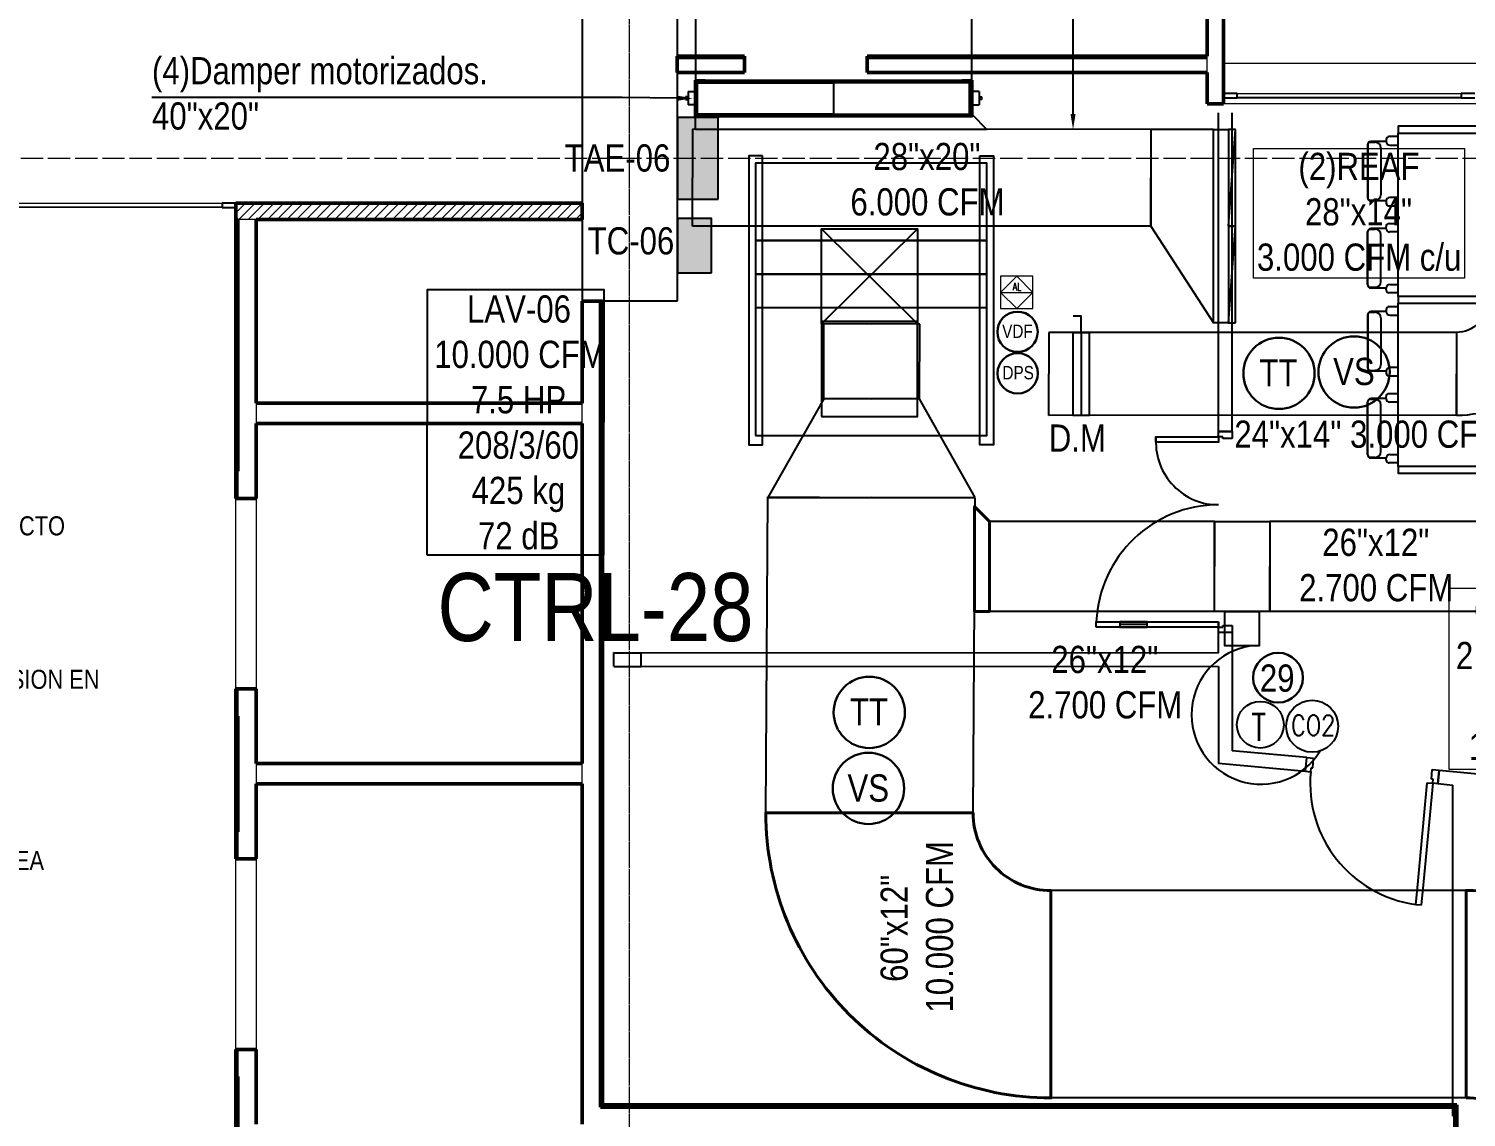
# Model space of a CAD drawing. Header units: inches. Extents: x -3 to 209, y -384 to 20.
# Drawn here: x 158.03 to 168.59, y -80.54 to -72.54 of the extents above; entities that cross this region are included whole.
import ezdxf
from ezdxf import colors
from ezdxf.entities.mleader import LeaderData, LeaderLine
from ezdxf.math import Vec2, Vec3

# ---------------------------------------------------------------- set-up
doc = ezdxf.new("R2010")
doc.units = ezdxf.units.IN
doc.header["$MEASUREMENT"] = 0
for name, pattern in [('Grid Line', [0.022225, 0.0127, -0.003175, 0.003175, -0.003175]), ('Grid Line 1_2_', [0.022225, 0.0127, -0.003175, 0.003175, -0.003175]), ('Hidden', [7.1438, 4.7625, -2.3813]), ('HIDDEN2', [0.1875, 0.125, -0.0625])]:
    doc.linetypes.add(name, pattern=pattern)
for name, color, linetype in [('1-01 HVAC-01A -Equipos', 3, 'Continuous'), ('A-WALL', 253, 'Continuous'), ('BASE PLAN$0$FLOOR LAYOUT 14 Oct (x-ref)$0$20F-032408$0$XDOOR', 253, 'Continuous'), ('BASE PLAN$0$ID-WALL', 253, 'Continuous'), ('BASE PLAN$0$NBS-HEAVY', 253, 'Continuous'), ('BASE PLAN$0$NDS-DOORS', 253, 'Continuous'), ('BASE PLAN$0$WALL', 253, 'Continuous'), ('hidden line ko ito', 253, 'Continuous'), ('HVAC TEXTO CVV', 2, 'Continuous'), ('Hvac Textos', 7, 'Continuous'), ('HVAC-Accesorios', 1, 'Continuous'), ('HVAC-Equipos', 3, 'Continuous'), ('HVAC-Extraccion', 114, 'Continuous'), ('HVAC-Rejillas', 2, 'HIDDEN2'), ('HVAC-Retorno', 20, 'Continuous'), ('HVAC-Suministro', 170, 'Continuous'), ('I-WALL', 1, 'Continuous'), ('NFF-FURN', 253, 'Continuous')]:
    doc.layers.add(name, color=color, linetype=linetype)
for name, color, linetype, lineweight in [('1-controlAA', 4, 'Continuous', 5), ('A-GLAZ-CURT', 253, 'Continuous', 9), ('A-GLAZ-CWMG', 253, 'Continuous', 9), ('A-WALL-PATT', 253, 'Continuous', 50), ('BASE PLAN$0$A-ABOVE', 253, 'Continuous', 5), ('DET-INST', 3, 'Continuous', 5), ('HVAC -Textos Equipos', 2, 'Continuous', 9), ('HVAC -Textos Extraccion', 2, 'Continuous', 9), ('HVAC -Textos Rejillas', 2, 'Continuous', 9), ('HVAC -Textos Retorno', 2, 'Continuous', 9), ('HVAC -Textos Suministro', 7, 'Continuous', 9), ('HVAC Suministro', 5, 'Continuous', 40), ('S-COLS', 6, 'Continuous', 13), ('S-GRID', 253, 'Continuous', 9), ('TUBO HVAC', 1, 'Continuous', 30), ('TX-INST', 250, 'Continuous', 5)]:
    doc.layers.add(name, color=color, linetype=linetype, lineweight=lineweight)
doc.styles.add('Arial Narrow', font='ARIALN.TTF', dxfattribs={"height": 0.00295})
doc.styles.add('ROMANS', font='romans.shx', dxfattribs={"width": 0.8})
doc.styles.get("Standard").update_dxf_attribs({"font": 'arial.ttf'})

# ---------------------------------------------------------------- blocks, each defined once
blk = doc.blocks.new('Termostato 1')
at = {"linetype": 'ByBlock', "lineweight": -2}
blk.add_circle((725.333, -473.718), 0.172, dxfattribs=at)
at = {"linetype": 'ByBlock', "lineweight": -2, "insert": (725.414, -473.651, -2.384), "char_height": 0.2, "width": 2.87595, "attachment_point": 1, "rotation": 270, "style": 'ROMANS'}
blk.add_mtext('T', dxfattribs=at)
blk = doc.blocks.new('CO2')
at = {"linetype": 'ByBlock', "lineweight": -2}
blk.add_circle((-74869.314, 50750.37), 0.191, dxfattribs=at)
at = {"linetype": 'ByBlock', "lineweight": -2, "insert": (-74869.469, 50750.451, -2.384), "char_height": 0.15, "width": 2.87595, "attachment_point": 1, "rotation": 0, "style": 'ROMANS'}
blk.add_mtext('CO2', dxfattribs=at)
blk = doc.blocks.new('rr')
at = {"linetype": 'ByBlock', "lineweight": -2}
for p, q in [((-0.0127, -0.0127), (0.0127, 0.0127)), ((-0.0127, -0.0127), (-0.0127, 0.0127)), ((-0.0127, 0.0127), (0.0127, 0.0127)), ((0.0127, 0.0127), (0.0127, -0.0127)), ((0.0127, -0.0127), (-0.0127, -0.0127))]:
    blk.add_line(p, q, dxfattribs=at)
blk = doc.blocks.new('*U75')
blk.add_lwpolyline([(-0.338, -0.0566), (-0.338, 0), (0, 0), (0.0566, -0.0566), (-0.338, -0.0566)])
blk = doc.blocks.new('*U78')
blk.add_lwpolyline([(-1.0399, -0.0566), (-1.0399, 0), (0, 0), (0.0566, -0.0566), (-1.0399, -0.0566)])
blk = doc.blocks.new('*U80')
at = {"layer": 'HVAC-Accesorios', "flags": 128}
for points in [[(0, 0), (-0.119, 0), (-0.119, -0.057)], [(0, 0), (0.61, 0)]]:
    blk.add_lwpolyline(points, dxfattribs=at)
blk.add_lwpolyline([(0, 0.059), (0.61, 0.059), (0.61, -0.059), (0, -0.059)], close=True, dxfattribs=at)
blk = doc.blocks.new('Damper 36x34 - Damper 40x18-V18-1 - Mecánica')
for p, q in [((0, 0.25), (1, 0.25)), ((0, 0.241), (0, 0.25)), ((0, 0.009), (0, 0.241)), ((0, 0.241), (1, 0.241)), ((1, 0.25), (1, 0.241)), ((1, 0.241), (1, 0.009)), ((-0.07, 0.137), (-0.089, 0.137)), ((-0.089, 0.133), (-0.089, 0.137)), ((-0.089, 0.137), (-0.089, 0.137)), ((-0.089, 0.13), (-0.089, 0.133)), ((-0.089, 0.125), (-0.089, 0.13)), ((-0.089, 0.12), (-0.089, 0.125)), ((-0.089, 0.118), (-0.089, 0.12)), ((-0.089, 0.117), (-0.089, 0.118)), ((-0.089, 0.117), (-0.07, 0.117)), ((-0.07, 0.176), (-0.065, 0.176)), ((-0.07, 0.176), (-0.07, 0.078)), ((-0.065, 0.176), (0, 0.176)), ((-0.065, 0.078), (-0.07, 0.078)), ((0, 0.078), (-0.065, 0.078)), ((0, 0), (0, 0.009)), ((1, 0.009), (0, 0.009)), ((1, 0), (0, 0)), ((1, 0.009), (1, 0))]:
    blk.add_line(p, q)
blk = doc.blocks.new('soporte dampers - soporte dampers-960247-1 - Mecánica')
for p, q in [((-0.02, -0.26), (-0.02, 0.01)), ((-0.01, 0.01), (-0.02, 0.01)), ((-0.01, 0.01), (-0.01, -0.26)), ((-0.01, 0.01), (-0.01, -0.06)), ((0, 0.01), (-0.01, 0.01)), ((0.055, 0.01), (0, 0.01)), ((0, -0.06), (0, 0)), ((0, 0), (0.055, 0)), ((0.055, 0.01), (1.946, 0.01)), ((0.055, 0.01), (0.055, 0)), ((0.055, 0), (0.055, 0.01)), ((1.946, 0), (0.055, 0)), ((1.946, 0), (1.946, 0.01)), ((1.967, 0.01), (1.946, 0.01)), ((1.946, 0.01), (1.946, 0)), ((1.946, 0), (1.967, 0)), ((2.001, 0.01), (1.967, 0.01)), ((1.967, 0), (2.001, 0)), ((2.011, 0.01), (2.001, 0.01)), ((2.001, 0), (2.001, -0.06)), ((2.011, -0.19), (2.011, 0.01)), ((2.021, 0.01), (2.011, 0.01)), ((2.011, -0.06), (2.011, 0.01)), ((2.021, 0.01), (2.021, -0.26)), ((-0.01, -0.06), (0, -0.06)), ((2.001, -0.06), (2.011, -0.06)), ((0, -0.19), (-0.01, -0.19)), ((-0.01, -0.19), (-0.01, -0.26)), ((0, -0.25), (0, -0.19)), ((2.001, -0.25), (2.001, -0.19)), ((2.001, -0.19), (2.011, -0.19)), ((2.011, -0.19), (2.011, -0.26)), ((-0.02, -0.26), (-0.01, -0.26)), ((-0.01, -0.26), (0, -0.26)), ((0.055, -0.25), (0, -0.25)), ((0, -0.26), (0.055, -0.26)), ((0.055, -0.25), (1.946, -0.25)), ((0.055, -0.25), (0.055, -0.26)), ((0.055, -0.26), (0.055, -0.25)), ((1.946, -0.26), (0.055, -0.26)), ((1.946, -0.25), (1.946, -0.26)), ((1.946, -0.26), (1.946, -0.25)), ((1.946, -0.25), (2.001, -0.25)), ((2.001, -0.26), (1.946, -0.26)), ((2.011, -0.26), (2.001, -0.26)), ((2.021, -0.26), (2.011, -0.26))]:
    blk.add_line(p, q)
blk = doc.blocks.new('UPAQ-02')
at = {"layer": '1-01 HVAC-01A -Equipos'}
for points in [[(-74852.815, 50919.023), (-74851.115, 50919.023), (-74851.115, 50921.023), (-74852.815, 50921.023)], [(-74852.815, 50920.456), (-74851.115, 50920.456), (-74851.115, 50921.023), (-74852.815, 50921.023)], [(-74852.815, 50920.209), (-74851.115, 50920.209), (-74851.115, 50920.456), (-74852.815, 50920.456)], [(-74852.815, 50919.963), (-74851.115, 50919.963), (-74851.115, 50920.209), (-74852.815, 50920.209)], [(-74852.33, 50919.161), (-74851.625, 50919.161), (-74851.625, 50919.861), (-74852.33, 50919.861)]]:
    blk.add_lwpolyline(points, close=True, dxfattribs=at)
blk = doc.blocks.new('BASE PLAN$0$YP')
at = {"layer": 'BASE PLAN$0$FLOOR LAYOUT 14 Oct (x-ref)$0$20F-032408$0$XDOOR', "linetype": 'ByBlock', "lineweight": -2}
for p, q in [((-926, 0), (-976, 0)), ((-926, -70), (-926, 0)), ((-50, 0), (0, 0)), ((-50, -70), (-50, 0)), ((-976, -100), (-938, -100)), ((-938, -70), (-926, -70)), ((-938, -100), (-938, -70)), ((-78, -825), (-78, -100)), ((-78, -100), (-38, -100)), ((-38, -70), (-50, -70)), ((-38, -100), (-38, -70)), ((-38, -100), (-38, -825)), ((0, -100), (-38, -100)), ((-78, -1000), (-78, -825)), ((-38, -825), (-38, -1000)), ((-38, -1000), (-78, -1000))]:
    blk.add_line(p, q, dxfattribs=at)
blk.add_arc((-38, -100), 900, 180, 267.4527, dxfattribs=at)
at = {"layer": 'BASE PLAN$0$ID-WALL', "linetype": 'ByBlock', "lineweight": -2}
for p, q in [((-976, -100), (-976, 0)), ((0, -100), (0, 0))]:
    blk.add_line(p, q, dxfattribs=at)
blk.add_lwpolyline([(0, 0), (0, -100)], dxfattribs=at)
blk = doc.blocks.new('BASE PLAN$0$Z$W@#371D3AC1')
at = {"layer": 'BASE PLAN$0$A-ABOVE', "linetype": 'ByBlock', "lineweight": -2}
blk.add_line((375, 58), (175, 58), dxfattribs=at)
blk.add_lwpolyline([(375, 78), (175, 78), (175, 38), (375, 38)], close=True, dxfattribs=at)
at = {"layer": 'BASE PLAN$0$FLOOR LAYOUT 14 Oct (x-ref)$0$20F-032408$0$XDOOR', "linetype": 'ByBlock', "lineweight": -2}
for p, q in [((930, 1438), (890, 1438)), ((900, 1438), (900, 1476)), ((900, 1476), (1000, 1476)), ((930, 1426), (930, 1438)), ((1000, 1426), (930, 1426)), ((1000, 1476), (1000, 1426)), ((0, 38), (0, 78)), ((0, 78), (900, 78)), ((900, 38), (0, 38)), ((890, 38), (930, 38)), ((900, 78), (900, 38)), ((900, 0), (900, 38)), ((930, 38), (930, 50)), ((930, 50), (1000, 50)), ((1000, 50), (1000, 0)), ((1000, 0), (900, 0))]:
    blk.add_line(p, q, dxfattribs=at)
blk.add_lwpolyline([(439, 1398), (439, 1438), (900, 1438), (900, 1398)], close=True, dxfattribs=at)
for centre, radius, start, end in [((900, 1398), 461, 175.0176, 267.6819), ((900, 38), 900, 90, 177.4527)]:
    blk.add_arc(centre, radius, start, end, dxfattribs=at)
at = {"layer": 'BASE PLAN$0$WALL', "linetype": 'ByBlock', "lineweight": -2}
for p, q in [((1000, 1476), (900, 1476)), ((1000, 0), (900, 0))]:
    blk.add_line(p, q, dxfattribs=at)
blk = doc.blocks.new('2p')
at = {"layer": 'hidden line ko ito', "linetype": 'ByBlock', "lineweight": -2}
for p, q in [((-335471, 81106), (-335406, 81106)), ((-335384, 81084), (-335384, 81070)), ((-335384, 81070), (-335270, 81070)), ((-335267, 81064), (-335304, 81064)), ((-335410, 81044), (-335471, 81044)), ((-335344, 81024), (-335344, 80678)), ((-335250, 81049), (-335250, 80653)), ((-335247, 81044), (-335247, 80658)), ((-335471, 80658), (-335409, 80658)), ((-335384, 80633), (-335384, 80618)), ((-335384, 80633), (-335270, 80633)), ((-335267, 80638), (-335304, 80638)), ((-335405, 80596), (-335471, 80596)), ((-335405, 80466), (-335471, 80466)), ((-335384, 80430), (-335384, 80445)), ((-335384, 80430), (-335270, 80430)), ((-335267, 80425), (-335304, 80425)), ((-335471, 80404), (-335409, 80404)), ((-335344, 80039), (-335344, 80384)), ((-335250, 80013), (-335250, 80410)), ((-335247, 80018), (-335247, 80404)), ((-335410, 80019), (-335471, 80019)), ((-335267, 79998), (-335304, 79998)), ((-335471, 79957), (-335406, 79957)), ((-335384, 79978), (-335384, 79993)), ((-335384, 79993), (-335270, 79993))]:
    blk.add_line(p, q, dxfattribs=at)
for points in [[(-336131, 81131), (-336081, 81131), (-336081, 81181), (-336131, 81181)], [(-336081, 81131), (-336131, 81131), (-336131, 79931), (-336081, 79931)], [(-336081, 79931), (-336081, 81131), (-335471, 81131), (-335471, 79931)], [(-336131, 79931), (-336081, 79931), (-336081, 79881), (-336131, 79881)]]:
    blk.add_lwpolyline(points, close=True, dxfattribs=at)
for points in [[(-336081, 81131), (-335471, 81131), (-335471, 81181), (-336081, 81181), (-336081, 81131)], [(-336081, 79881), (-335471, 79881), (-335471, 79931), (-336081, 79931), (-336081, 79881)]]:
    blk.add_lwpolyline(points, dxfattribs=at)
for centre, radius, start, end in [((-335410, 81070), 25.8, 270, 0), ((-335406, 81084), 21.5, 0, 90), ((-335304, 81024), 40.6, 90, 180), ((-335270, 81049), 20.3, 0, 90), ((-335267, 81044), 20.3, 0, 90), ((-335409, 80633), 25.8, 0, 90), ((-335304, 80678), 40.6, 180, 270), ((-335270, 80653), 20.3, 270, 0), ((-335267, 80658), 20.3, 270, 0), ((-335405, 80618), 21.5, 270, 0), ((-335409, 80430), 25.8, 270, 0), ((-335405, 80445), 21.5, 0, 90), ((-335304, 80384), 40.6, 90, 180), ((-335270, 80410), 20.3, 0, 90), ((-335267, 80404), 20.3, 0, 90), ((-335410, 79993), 25.8, 0, 90), ((-335304, 80039), 40.6, 180, 270), ((-335270, 80013), 20.3, 270, 0), ((-335267, 80018), 20.3, 270, 0), ((-335406, 79978), 21.5, 270, 0)]:
    blk.add_arc(centre, radius, start, end, dxfattribs=at)

msp = doc.modelspace()

# ---------------------------------------------------------------- hatches: boundary and pattern name
at = {"layer": 'HVAC-Equipos'}
h = msp.add_hatch(color=256, dxfattribs=at)
h.dxf.hatch_style = 1
h.paths.add_polyline_path([(163.095, -73.191), (162.795, -73.191), (162.795, -73.791), (163.095, -73.791)])
h = msp.add_hatch(color=256, dxfattribs=at)
h.dxf.hatch_style = 1
h.paths.add_polyline_path([(163.045, -74.333), (163.045, -73.933), (162.795, -73.933), (162.795, -74.333)])

# ---------------------------------------------------------------- linework, layer by layer
at = {"layer": '1-controlAA', "flags": 128}
msp.add_lwpolyline([(165.408, -74.357), (165.169, -74.357), (165.169, -74.596), (165.408, -74.596)], close=True, dxfattribs=at)
at = {"layer": 'A-GLAZ-CURT', "lineweight": 18}
for p, q in [((168.557, -73.018), (166.91, -73.018)), ((166.91, -73.018), (166.91, -73.043)), ((168.557, -73.043), (168.557, -73.018)), ((166.91, -73.043), (168.557, -73.043)), ((159.449, -73.824), (157.947, -73.824)), ((157.947, -73.849), (159.449, -73.849)), ((159.449, -73.849), (159.449, -73.824))]:
    msp.add_line(p, q, dxfattribs=at)
at = {"layer": 'A-GLAZ-CWMG', "lineweight": 25, "extrusion": (0, 0, -1)}
for p, q in [((166.91, -73.016), (166.81, -73.016)), ((166.81, -73.016), (166.81, -73.046)), ((166.91, -73.046), (166.91, -73.016)), ((168.657, -73.016), (168.557, -73.016)), ((168.557, -73.016), (168.557, -73.046)), ((166.81, -73.046), (166.91, -73.046)), ((168.557, -73.046), (168.657, -73.046)), ((159.549, -73.822), (159.449, -73.822)), ((159.449, -73.822), (159.449, -73.852)), ((159.449, -73.852), (159.549, -73.852)), ((159.549, -73.852), (159.549, -73.822))]:
    msp.add_line(p, q, dxfattribs=at)
at = {"layer": 'A-GLAZ-CWMG'}
for p, q in [((166.91, -73.016), (168.557, -73.016)), ((166.91, -73.046), (168.557, -73.046)), ((157.947, -73.822), (159.449, -73.822)), ((159.449, -73.852), (157.947, -73.852))]:
    msp.add_line(p, q, dxfattribs=at)
at = {"layer": 'A-WALL', "lineweight": 50}
for p, q in [((166.81, -73.091), (166.81, -72.022)), ((166.69, -72.142), (166.69, -72.741)), ((163.289, -72.741), (162.794, -72.741)), ((162.794, -72.741), (162.794, -72.861)), ((163.289, -72.861), (163.289, -72.741)), ((166.69, -72.741), (164.189, -72.741)), ((164.189, -72.741), (164.189, -72.861)), ((162.794, -72.861), (163.289, -72.861)), ((164.189, -72.861), (166.69, -72.861)), ((166.69, -72.861), (166.69, -73.091)), ((166.69, -73.091), (166.81, -73.091)), ((162.094, -73.821), (159.549, -73.821)), ((159.549, -73.821), (159.549, -73.941)), ((162.094, -73.941), (162.094, -73.821)), ((159.549, -73.941), (159.564, -73.941)), ((159.564, -73.941), (159.549, -73.941)), ((159.549, -73.941), (159.549, -75.791)), ((159.564, -73.941), (159.564, -75.44)), ((159.564, -75.791), (159.564, -73.941)), ((159.699, -73.941), (162.094, -73.941)), ((159.699, -75.29), (159.699, -73.941)), ((162.094, -74.541), (162.094, -75.29)), ((162.229, -74.541), (162.094, -74.541)), ((162.229, -80.465), (162.229, -74.541)), ((162.244, -74.541), (162.229, -74.541)), ((162.229, -74.541), (162.229, -80.465)), ((162.244, -80.45), (162.244, -74.541)), ((162.094, -75.29), (159.699, -75.29)), ((159.564, -75.44), (159.564, -75.791)), ((159.699, -75.44), (162.094, -75.44)), ((159.699, -75.991), (159.699, -75.44)), ((162.094, -75.44), (162.094, -77.94)), ((159.549, -75.791), (159.549, -75.991)), ((159.549, -75.991), (159.564, -75.991)), ((159.564, -75.991), (159.699, -75.991)), ((159.564, -77.391), (159.549, -77.391)), ((159.549, -77.391), (159.549, -77.591)), ((159.699, -77.391), (159.564, -77.391)), ((159.699, -77.94), (159.699, -77.391)), ((159.549, -77.591), (159.549, -78.441)), ((159.564, -77.591), (159.564, -78.441)), ((159.564, -78.441), (159.564, -77.591)), ((162.094, -77.94), (159.699, -77.94)), ((159.699, -78.09), (162.094, -78.09)), ((159.699, -78.641), (159.699, -78.09)), ((162.094, -78.09), (162.094, -80.59)), ((159.549, -78.441), (159.549, -78.641)), ((159.549, -78.641), (159.564, -78.641)), ((159.564, -78.641), (159.699, -78.641)), ((159.564, -80.041), (159.549, -80.041)), ((159.549, -80.041), (159.549, -80.241)), ((159.699, -80.041), (159.564, -80.041)), ((159.699, -80.59), (159.699, -80.041)), ((159.549, -80.241), (159.549, -81.091)), ((159.564, -80.241), (159.564, -81.091)), ((159.564, -81.091), (159.564, -80.241)), ((163.44, -80.465), (162.229, -80.465)), ((162.229, -80.465), (162.244, -80.465)), ((168.525, -80.45), (162.244, -80.45)), ((162.244, -80.465), (168.51, -80.465)), ((165.69, -80.465), (163.44, -80.465)), ((168.112, -80.465), (165.69, -80.465)), ((168.51, -80.465), (168.112, -80.465)), ((168.51, -80.57), (168.51, -80.465)), ((168.51, -80.465), (168.51, -82.875)), ((168.525, -80.465), (168.525, -80.45)), ((168.525, -83.035), (168.525, -80.465))]:
    msp.add_line(p, q, dxfattribs=at)
at = {"layer": 'A-WALL', "lineweight": 18}
for p, q in [((163.289, -72.761), (162.794, -72.761)), ((166.69, -72.761), (164.189, -72.761)), ((166.69, -72.761), (166.69, -72.741)), ((166.69, -72.861), (166.69, -72.761)), ((159.699, -73.941), (159.564, -73.941)), ((159.699, -75.29), (159.699, -75.44)), ((162.094, -75.44), (162.094, -75.29)), ((159.549, -75.791), (159.564, -75.791)), ((159.564, -75.791), (159.549, -75.791)), ((159.564, -75.791), (159.564, -75.991)), ((159.564, -75.991), (159.564, -75.791)), ((159.564, -77.391), (159.564, -77.591)), ((159.564, -77.591), (159.564, -77.391)), ((159.564, -77.591), (159.549, -77.591)), ((159.549, -77.591), (159.564, -77.591)), ((159.699, -77.94), (159.699, -78.09)), ((162.094, -78.09), (162.094, -77.94)), ((159.549, -78.441), (159.564, -78.441)), ((159.564, -78.441), (159.549, -78.441)), ((159.564, -78.441), (159.564, -78.641)), ((159.564, -78.641), (159.564, -78.441)), ((159.564, -80.041), (159.564, -80.241)), ((159.564, -80.241), (159.564, -80.041)), ((159.564, -80.241), (159.549, -80.241)), ((159.549, -80.241), (159.564, -80.241))]:
    msp.add_line(p, q, dxfattribs=at)
at = {"layer": 'A-WALL', "lineweight": 9}
for p, q in [((166.81, -72.791), (170.404, -72.791)), ((170.404, -73.091), (166.81, -73.091)), ((159.549, -77.391), (159.549, -75.991)), ((159.699, -75.991), (159.699, -77.391)), ((159.549, -80.041), (159.549, -78.641)), ((159.699, -78.641), (159.699, -80.041))]:
    msp.add_line(p, q, dxfattribs=at)
at = {"layer": 'A-WALL-PATT', "linetype": 'Continuous', "lineweight": 9}
for p, q in [((164.841, -72.741), (164.83, -72.761)), ((165.26, -72.746), (165.257, -72.741)), ((166.441, -72.761), (166.429, -72.741)), ((166.479, -72.745), (166.47, -72.761)), ((159.549, -73.891), (159.619, -73.821)), ((159.57, -73.941), (159.69, -73.821)), ((159.64, -73.941), (159.76, -73.821)), ((159.711, -73.941), (159.831, -73.821)), ((159.782, -73.941), (159.902, -73.821)), ((159.853, -73.941), (159.973, -73.821)), ((159.923, -73.941), (160.043, -73.821)), ((159.994, -73.941), (160.114, -73.821)), ((160.065, -73.941), (160.185, -73.821)), ((160.135, -73.941), (160.255, -73.821)), ((160.206, -73.941), (160.326, -73.821)), ((160.277, -73.941), (160.397, -73.821)), ((160.348, -73.941), (160.468, -73.821)), ((160.418, -73.941), (160.538, -73.821)), ((160.489, -73.941), (160.609, -73.821)), ((160.56, -73.941), (160.68, -73.821)), ((160.63, -73.941), (160.75, -73.821)), ((160.701, -73.941), (160.821, -73.821)), ((160.772, -73.941), (160.892, -73.821)), ((160.843, -73.941), (160.963, -73.821)), ((160.913, -73.941), (161.033, -73.821)), ((160.984, -73.941), (161.104, -73.821)), ((161.055, -73.941), (161.175, -73.821)), ((161.125, -73.941), (161.245, -73.821)), ((161.196, -73.941), (161.316, -73.821)), ((161.267, -73.941), (161.387, -73.821)), ((161.338, -73.941), (161.458, -73.821)), ((161.408, -73.941), (161.528, -73.821)), ((161.479, -73.941), (161.599, -73.821)), ((161.55, -73.941), (161.67, -73.821)), ((161.62, -73.941), (161.74, -73.821)), ((161.691, -73.941), (161.811, -73.821)), ((161.762, -73.941), (161.882, -73.821)), ((161.832, -73.941), (161.952, -73.821)), ((161.903, -73.941), (162.023, -73.821)), ((161.974, -73.941), (162.094, -73.821)), ((159.549, -73.962), (159.564, -73.947)), ((162.045, -73.941), (162.094, -73.892)), ((159.549, -74.033), (159.564, -74.018)), ((159.549, -74.104), (159.564, -74.089)), ((159.549, -74.174), (159.564, -74.159)), ((159.549, -74.245), (159.564, -74.23)), ((159.549, -74.316), (159.564, -74.301)), ((159.549, -74.386), (159.564, -74.371)), ((159.549, -74.457), (159.564, -74.442)), ((159.549, -74.528), (159.564, -74.513)), ((159.549, -74.599), (159.564, -74.584)), ((162.229, -74.605), (162.244, -74.59)), ((159.549, -74.669), (159.564, -74.654)), ((162.229, -74.676), (162.244, -74.661)), ((159.549, -74.74), (159.564, -74.725)), ((159.549, -74.811), (159.564, -74.796)), ((162.229, -74.747), (162.244, -74.732)), ((162.229, -74.818), (162.244, -74.803)), ((159.549, -74.881), (159.564, -74.866)), ((162.229, -74.888), (162.244, -74.873)), ((159.549, -74.952), (159.564, -74.937)), ((159.549, -75.023), (159.564, -75.008)), ((162.229, -74.959), (162.244, -74.944)), ((162.229, -75.03), (162.244, -75.015)), ((159.549, -75.094), (159.564, -75.079)), ((162.229, -75.1), (162.244, -75.085)), ((159.549, -75.164), (159.564, -75.149)), ((159.549, -75.235), (159.564, -75.22)), ((162.229, -75.171), (162.244, -75.156)), ((162.229, -75.242), (162.244, -75.227)), ((159.549, -75.306), (159.564, -75.291)), ((162.229, -75.313), (162.244, -75.298)), ((159.549, -75.376), (159.564, -75.361)), ((159.549, -75.447), (159.564, -75.432)), ((162.229, -75.383), (162.244, -75.368)), ((162.229, -75.454), (162.244, -75.439)), ((159.549, -75.518), (159.564, -75.503)), ((162.229, -75.525), (162.244, -75.51)), ((159.549, -75.589), (159.564, -75.574)), ((159.549, -75.659), (159.564, -75.644)), ((162.229, -75.595), (162.244, -75.58)), ((162.229, -75.666), (162.244, -75.651)), ((159.549, -75.73), (159.564, -75.715)), ((162.229, -75.737), (162.244, -75.722)), ((159.549, -75.801), (159.559, -75.791)), ((159.549, -75.871), (159.564, -75.856)), ((159.559, -75.791), (159.564, -75.786)), ((162.229, -75.808), (162.244, -75.793)), ((162.229, -75.878), (162.244, -75.863)), ((159.549, -75.942), (159.564, -75.927)), ((162.229, -75.949), (162.244, -75.934)), ((162.229, -76.02), (162.244, -76.005)), ((162.229, -76.09), (162.244, -76.075)), ((162.229, -76.161), (162.244, -76.146)), ((162.229, -76.232), (162.244, -76.217)), ((162.229, -76.303), (162.244, -76.288)), ((162.229, -76.373), (162.244, -76.358)), ((162.229, -76.444), (162.244, -76.429)), ((162.229, -76.515), (162.244, -76.5)), ((162.229, -76.585), (162.244, -76.57)), ((162.229, -76.656), (162.244, -76.641)), ((162.229, -76.727), (162.244, -76.712)), ((162.229, -76.798), (162.244, -76.783)), ((162.229, -76.868), (162.244, -76.853)), ((162.229, -76.939), (162.244, -76.924)), ((162.229, -77.01), (162.244, -76.995)), ((162.229, -77.08), (162.244, -77.065)), ((162.229, -77.151), (162.244, -77.136)), ((162.229, -77.222), (162.244, -77.207)), ((162.229, -77.292), (162.244, -77.277)), ((162.229, -77.363), (162.244, -77.348)), ((159.549, -77.427), (159.564, -77.412)), ((162.229, -77.434), (162.244, -77.419)), ((159.549, -77.498), (159.564, -77.483)), ((159.549, -77.568), (159.564, -77.553)), ((162.229, -77.505), (162.244, -77.49)), ((162.229, -77.575), (162.244, -77.56)), ((159.549, -77.639), (159.564, -77.624)), ((162.229, -77.646), (162.244, -77.631)), ((159.549, -77.71), (159.564, -77.695)), ((159.549, -77.781), (159.564, -77.766)), ((162.229, -77.717), (162.244, -77.702)), ((162.229, -77.787), (162.244, -77.772)), ((159.549, -77.851), (159.564, -77.836)), ((162.229, -77.858), (162.244, -77.843)), ((159.549, -77.922), (159.564, -77.907)), ((159.549, -77.993), (159.564, -77.978)), ((162.229, -77.929), (162.244, -77.914)), ((162.229, -78), (162.244, -77.985)), ((159.549, -78.063), (159.564, -78.048)), ((162.229, -78.07), (162.244, -78.055)), ((159.549, -78.134), (159.564, -78.119)), ((159.549, -78.205), (159.564, -78.19)), ((162.229, -78.141), (162.244, -78.126)), ((162.229, -78.212), (162.244, -78.197)), ((159.549, -78.276), (159.564, -78.261)), ((162.229, -78.282), (162.244, -78.267)), ((159.549, -78.346), (159.564, -78.331)), ((159.549, -78.417), (159.564, -78.402)), ((162.229, -78.353), (162.244, -78.338)), ((162.229, -78.424), (162.244, -78.409)), ((159.549, -78.488), (159.564, -78.473)), ((162.229, -78.495), (162.244, -78.48)), ((159.549, -78.558), (159.564, -78.543)), ((159.549, -78.629), (159.564, -78.614)), ((162.229, -78.565), (162.244, -78.55)), ((162.229, -78.636), (162.244, -78.621)), ((162.229, -78.707), (162.244, -78.692)), ((162.229, -78.777), (162.244, -78.762)), ((162.229, -78.848), (162.244, -78.833)), ((162.229, -78.919), (162.244, -78.904)), ((162.229, -78.99), (162.244, -78.975)), ((162.229, -79.06), (162.244, -79.045)), ((162.229, -79.131), (162.244, -79.116)), ((162.229, -79.202), (162.244, -79.187)), ((162.229, -79.272), (162.244, -79.257)), ((162.229, -79.343), (162.244, -79.328)), ((162.229, -79.414), (162.244, -79.399)), ((162.229, -79.485), (162.244, -79.47)), ((162.229, -79.555), (162.244, -79.54)), ((162.229, -79.626), (162.244, -79.611)), ((162.229, -79.697), (162.244, -79.682)), ((162.229, -79.767), (162.244, -79.752)), ((162.229, -79.838), (162.244, -79.823)), ((162.229, -79.909), (162.244, -79.894)), ((162.229, -79.979), (162.244, -79.964)), ((159.549, -80.043), (159.551, -80.041)), ((159.549, -80.114), (159.564, -80.099)), ((162.229, -80.05), (162.244, -80.035)), ((159.549, -80.185), (159.564, -80.17)), ((162.229, -80.121), (162.244, -80.106)), ((162.229, -80.192), (162.244, -80.177)), ((159.549, -80.255), (159.563, -80.241)), ((159.549, -80.326), (159.564, -80.311)), ((159.563, -80.241), (159.564, -80.24)), ((162.229, -80.262), (162.244, -80.247)), ((159.549, -80.397), (159.564, -80.382)), ((162.229, -80.333), (162.244, -80.318)), ((162.229, -80.404), (162.244, -80.389)), ((159.549, -80.468), (159.564, -80.453)), ((159.549, -80.538), (159.564, -80.523)), ((162.238, -80.465), (162.244, -80.459)), ((162.244, -80.459), (162.253, -80.45)), ((162.309, -80.465), (162.324, -80.45)), ((162.379, -80.465), (162.394, -80.45)), ((162.45, -80.465), (162.465, -80.45)), ((162.521, -80.465), (162.536, -80.45)), ((162.592, -80.465), (162.607, -80.45)), ((162.662, -80.465), (162.677, -80.45)), ((162.733, -80.465), (162.748, -80.45)), ((162.804, -80.465), (162.819, -80.45)), ((162.874, -80.465), (162.889, -80.45)), ((162.945, -80.465), (162.96, -80.45)), ((163.016, -80.465), (163.031, -80.45)), ((163.087, -80.465), (163.102, -80.45)), ((163.157, -80.465), (163.172, -80.45)), ((163.228, -80.465), (163.243, -80.45)), ((163.299, -80.465), (163.314, -80.45)), ((163.369, -80.465), (163.384, -80.45)), ((163.44, -80.465), (163.455, -80.45)), ((163.511, -80.465), (163.526, -80.45)), ((163.582, -80.465), (163.597, -80.45)), ((163.652, -80.465), (163.667, -80.45)), ((163.723, -80.465), (163.738, -80.45)), ((163.794, -80.465), (163.809, -80.45)), ((163.864, -80.465), (163.879, -80.45)), ((163.935, -80.465), (163.95, -80.45)), ((164.006, -80.465), (164.021, -80.45)), ((164.077, -80.465), (164.092, -80.45)), ((164.147, -80.465), (164.162, -80.45)), ((164.218, -80.465), (164.233, -80.45)), ((164.289, -80.465), (164.304, -80.45)), ((164.359, -80.465), (164.374, -80.45)), ((164.43, -80.465), (164.445, -80.45)), ((164.501, -80.465), (164.516, -80.45)), ((164.572, -80.465), (164.587, -80.45)), ((164.642, -80.465), (164.657, -80.45)), ((164.713, -80.465), (164.728, -80.45)), ((164.784, -80.465), (164.799, -80.45)), ((164.854, -80.465), (164.869, -80.45)), ((164.925, -80.465), (164.94, -80.45)), ((164.996, -80.465), (165.011, -80.45)), ((165.067, -80.465), (165.082, -80.45)), ((165.137, -80.465), (165.152, -80.45)), ((165.208, -80.465), (165.223, -80.45)), ((165.279, -80.465), (165.294, -80.45)), ((165.349, -80.465), (165.364, -80.45)), ((165.42, -80.465), (165.435, -80.45)), ((165.491, -80.465), (165.506, -80.45)), ((165.561, -80.465), (165.576, -80.45)), ((165.632, -80.465), (165.647, -80.45)), ((165.703, -80.465), (165.718, -80.45)), ((165.774, -80.465), (165.789, -80.45)), ((165.844, -80.465), (165.859, -80.45)), ((165.915, -80.465), (165.93, -80.45)), ((165.986, -80.465), (166.001, -80.45)), ((166.056, -80.465), (166.071, -80.45)), ((166.127, -80.465), (166.142, -80.45)), ((166.198, -80.465), (166.213, -80.45)), ((166.269, -80.465), (166.284, -80.45)), ((166.339, -80.465), (166.354, -80.45)), ((166.41, -80.465), (166.425, -80.45)), ((166.481, -80.465), (166.496, -80.45)), ((166.551, -80.465), (166.566, -80.45)), ((166.622, -80.465), (166.637, -80.45)), ((166.693, -80.465), (166.708, -80.45)), ((166.764, -80.465), (166.779, -80.45)), ((166.834, -80.465), (166.849, -80.45)), ((166.905, -80.465), (166.92, -80.45)), ((166.976, -80.465), (166.991, -80.45)), ((167.046, -80.465), (167.061, -80.45)), ((167.117, -80.465), (167.132, -80.45)), ((167.188, -80.465), (167.203, -80.45)), ((167.259, -80.465), (167.274, -80.45)), ((167.329, -80.465), (167.344, -80.45)), ((167.4, -80.465), (167.415, -80.45)), ((167.471, -80.465), (167.486, -80.45)), ((167.541, -80.465), (167.556, -80.45)), ((167.612, -80.465), (167.627, -80.45)), ((167.683, -80.465), (167.698, -80.45)), ((167.754, -80.465), (167.769, -80.45)), ((167.824, -80.465), (167.839, -80.45)), ((167.895, -80.465), (167.91, -80.45)), ((167.966, -80.465), (167.981, -80.45)), ((168.036, -80.465), (168.051, -80.45)), ((168.107, -80.465), (168.122, -80.45)), ((168.178, -80.465), (168.193, -80.45)), ((168.248, -80.465), (168.263, -80.45)), ((168.319, -80.465), (168.334, -80.45)), ((168.39, -80.465), (168.405, -80.45)), ((168.461, -80.465), (168.476, -80.45)), ((168.51, -80.486), (168.525, -80.471))]:
    msp.add_line(p, q, dxfattribs=at)
at = {"layer": 'BASE PLAN$0$NBS-HEAVY'}
for p, q in [((166.773, -75.5), (166.773, -73.156)), ((166.873, -75.5), (166.873, -73.156)), ((166.773, -77.126), (166.773, -76.898)), ((166.873, -76.926), (166.873, -77.846)), ((162.327, -77.125), (166.773, -77.126)), ((162.327, -77.225), (162.327, -77.125)), ((162.327, -77.126), (162.527, -77.126)), ((162.527, -77.226), (162.527, -77.126)), ((162.327, -77.225), (166.773, -77.226)), ((162.327, -77.226), (162.527, -77.226)), ((168.394, -77.989), (174.56, -78.568)), ((168.494, -80.532), (168.494, -78.098))]:
    msp.add_line(p, q, dxfattribs=at)
for points in [[(166.773, -77.226), (166.773, -77.937), (167.413, -77.997), (167.422, -77.897), (166.873, -77.846)], [(168.394, -77.989), (168.384, -78.088), (168.494, -78.098)]]:
    msp.add_lwpolyline(points, dxfattribs=at)
at = {"layer": 'DET-INST'}
msp.add_line((165.169, -74.477), (165.408, -74.477), dxfattribs=at)
at = {"layer": 'DET-INST', "flags": 128}
msp.add_lwpolyline([(165.289, -74.357), (165.169, -74.477), (165.289, -74.596), (165.408, -74.477)], close=True, dxfattribs=at)
at = {"layer": 'HVAC -Textos Equipos', "color": 1}
msp.add_lwpolyline([(169.607, -77.983), (168.467, -77.983), (168.467, -76.65), (169.607, -76.65)], close=True, dxfattribs=at)
at = {"layer": 'HVAC -Textos Rejillas'}
msp.add_lwpolyline([(168.582, -74.372), (167.029, -74.372), (167.029, -73.419), (168.582, -73.419)], close=True, dxfattribs=at)
at = {"layer": 'HVAC Suministro'}
for points in [[(165.54, -78.874), (165.54, -80.398, -0.414214), (163.444, -78.303), (164.968, -78.303, 0.414214)], [(168.593, -80.397), (168.593, -78.873, -0.414214), (170.689, -80.969), (169.165, -80.969, 0.414214)]]:
    msp.add_lwpolyline(points, format="xyb", close=True, dxfattribs=at)
at = {"layer": 'HVAC TEXTO CVV'}
msp.add_lwpolyline([(160.953, -76.406), (162.253, -76.406), (162.255, -74.458), (160.955, -74.458)], close=True, dxfattribs=at)
at = {"layer": 'HVAC-Accesorios', "color": 1, "linetype": 'Hidden'}
msp.add_arc((167.085, -77.581), 0.511, 98.503, 328.5267, dxfattribs=at)
at = {"layer": 'HVAC-Equipos'}
for points in [[(163.095, -73.791), (163.095, -73.191), (162.795, -73.191), (162.795, -73.791)], [(163.045, -74.333), (163.045, -73.933), (162.795, -73.933), (162.795, -74.333)], [(166.743, -76.162), (167.149, -76.162), (167.149, -76.822), (166.743, -76.822)], [(166.818, -76.822), (167.072, -76.822), (167.072, -77.076), (166.818, -77.076)]]:
    msp.add_lwpolyline(points, close=True, dxfattribs=at)
at = {"layer": 'HVAC-Extraccion'}
for p, q in [((166.276, -73.279), (162.905, -73.278)), ((162.905, -73.278), (162.905, -73.634)), ((166.276, -73.279), (166.276, -73.635)), ((162.905, -73.99), (162.905, -73.634)), ((166.276, -73.99), (166.276, -73.635)), ((166.276, -73.99), (162.905, -73.99))]:
    msp.add_line(p, q, dxfattribs=at)
for points in [[(164.959, -72.123), (162.928, -72.123), (162.927, -73.168), (164.959, -73.168)], [(166.736, -73.279), (166.276, -73.279), (166.276, -73.99), (166.736, -74.701)], [(166.736, -73.279), (166.846, -73.279), (166.846, -74.701), (166.736, -74.701)]]:
    msp.add_lwpolyline(points, close=True, dxfattribs=at)
at = {"layer": 'HVAC-Retorno'}
for p, q in [((168.521, -74.771), (165.526, -74.771)), ((165.526, -74.771), (165.526, -75.076)), ((168.521, -74.771), (168.521, -75.076)), ((165.526, -75.381), (165.526, -75.076)), ((168.521, -75.38), (168.521, -75.076)), ((168.521, -75.38), (165.526, -75.381))]:
    msp.add_line(p, q, dxfattribs=at)
msp.add_lwpolyline([(168.521, -74.771), (168.521, -75.38, 0.414214), (169.359, -74.542), (168.749, -74.542, -0.414214)], format="xyb", close=True, dxfattribs=at)
at = {"layer": 'HVAC-Suministro'}
for p, q in [((164.559, -74.709), (163.854, -74.009)), ((164.559, -74.009), (163.854, -74.709)), ((163.87, -75.258), (163.872, -74.706)), ((163.872, -74.706), (164.225, -74.708)), ((164.577, -74.71), (164.225, -74.708)), ((164.574, -75.261), (164.577, -74.71)), ((163.87, -75.258), (164.222, -75.26)), ((164.574, -75.261), (164.222, -75.26)), ((163.444, -78.298), (163.46, -75.979)), ((163.46, -75.979), (164.222, -75.984)), ((164.984, -75.989), (164.222, -75.984)), ((164.968, -78.308), (164.984, -75.989)), ((166.743, -76.161), (165.089, -76.162)), ((165.089, -76.162), (165.089, -76.492)), ((166.743, -76.161), (166.743, -76.491)), ((175.335, -76.162), (167.149, -76.162)), ((167.149, -76.162), (167.149, -76.492)), ((165.089, -76.822), (165.089, -76.492)), ((166.743, -76.822), (166.743, -76.491)), ((167.149, -76.822), (167.149, -76.492)), ((166.743, -76.822), (165.089, -76.822)), ((175.335, -76.822), (167.149, -76.822)), ((163.444, -78.298), (164.206, -78.303)), ((164.968, -78.308), (164.206, -78.303)), ((168.593, -78.873), (165.54, -78.874)), ((165.54, -78.874), (165.54, -79.636)), ((168.593, -78.873), (168.593, -79.635)), ((165.54, -80.398), (165.54, -79.636)), ((168.594, -80.397), (168.593, -79.635)), ((168.594, -80.397), (165.54, -80.398))]:
    msp.add_line(p, q, dxfattribs=at)
for points in [[(164.559, -74.709), (163.854, -74.709), (163.854, -74.009), (164.559, -74.009)], [(164.984, -75.984), (164.574, -75.26), (163.87, -75.26), (163.46, -75.984)]]:
    msp.add_lwpolyline(points, close=True, dxfattribs=at)
at = {"layer": 'I-WALL'}
for points in [[(163.419, -73.472), (163.319, -73.472), (163.319, -75.598), (163.419, -75.598)], [(165.019, -73.472), (165.119, -73.472), (165.119, -75.598), (165.019, -75.598)]]:
    msp.add_lwpolyline(points, close=True, dxfattribs=at)
at = {"layer": 'S-COLS', "lineweight": 25}
for p, q in [((162.095, -71.54), (162.095, -74.54)), ((162.795, -74.54), (162.795, -72.132)), ((162.095, -74.54), (162.795, -74.54))]:
    msp.add_line(p, q, dxfattribs=at)
at = {"layer": 'S-GRID', "linetype": 'Grid Line 1_2_'}
for p, q in [((162.44, -65.513), (162.44, -119.259)), ((162.44, -65.513), (162.44, -119.259)), ((118.631, -73.491), (201.813, -73.491)), ((118.631, -73.491), (201.813, -73.491))]:
    msp.add_line(p, q, dxfattribs=at)
at = {"layer": 'S-GRID', "linetype": 'Grid Line'}
for p, q in [((162.44, -70.408), (162.44, -112.801)), ((117.624, -73.491), (202.77, -73.491)), ((123.567, -73.491), (190.878, -73.491))]:
    msp.add_line(p, q, dxfattribs=at)
at = {"layer": 'TUBO HVAC'}
for centre, radius in [((165.295, -74.767), 0.148), ((167.217, -75.072), 0.262), ((167.769, -75.062), 0.262), ((165.296, -75.072), 0.148), ((167.21, -77.309), 0.183), ((164.205, -77.564), 0.262), ((164.199, -78.123), 0.262)]:
    msp.add_circle(centre, radius, dxfattribs=at)

# ---------------------------------------------------------------- block references
at = {"layer": 'BASE PLAN$0$NDS-DOORS', "xscale": 0.0009999999999852297, "yscale": 0.0009999999999852297, "zscale": 0.0009999999999852297}
msp.add_blockref('BASE PLAN$0$Z$W@#371D3AC1', (165.873, -76.976), dxfattribs=at)
at = {"layer": 'BASE PLAN$0$NDS-DOORS', "xscale": 0.001000307455385066, "yscale": 0.001000307455385066, "zscale": 0.001000307455385066, "rotation": 354.6304405907131}
msp.add_blockref('BASE PLAN$0$YP', (168.394, -77.989), dxfattribs=at)
at = {"layer": 'HVAC Suministro', "xscale": -1.953866694221574, "yscale": 1.953866694221574, "zscale": 1.953866694221574, "rotation": 270.0000000168192}
msp.add_blockref('*U75', (165.089, -76.162), dxfattribs=at)
at = {"layer": 'HVAC-Accesorios'}
for name, p in [('Damper 36x34 - Damper 40x18-V18-1 - Mecánica', (162.943, -73.177)), ('soporte dampers - soporte dampers-960247-1 - Mecánica', (162.943, -72.927))]:
    msp.add_blockref(name, p, dxfattribs=at)
at = {"layer": 'HVAC-Accesorios', "xscale": -1}
msp.add_blockref('Damper 36x34 - Damper 40x18-V18-1 - Mecánica', (164.943, -73.177), dxfattribs=at)
at = {"layer": 'HVAC-Equipos'}
for name, p, rotation in [('*U80', (165.762, -74.771), 270), ('Termostato 1', (-306.638, -802.988), 90.00000000172517)]:
    msp.add_blockref(name, p, dxfattribs=dict(at, rotation=rotation))
msp.add_blockref('CO2', (75036.775, -50828.036), dxfattribs=at)
at = {"layer": 'HVAC-Extraccion', "xscale": 1.953866694221574, "yscale": 1.953866694221574, "zscale": 1.953866694221574}
msp.add_blockref('*U78', (164.959, -73.168), dxfattribs=at)
at = {"layer": 'HVAC-Rejillas', "xscale": -28, "yscale": 2, "zscale": 12, "rotation": 270}
for p in [(166.871, -73.635), (166.871, -74.346)]:
    msp.add_blockref('rr', p, dxfattribs=at)
at = {"layer": 'HVAC-Suministro'}
msp.add_blockref('UPAQ-02', (75016.184, -50994.551), dxfattribs=at)
at = {"layer": 'NFF-FURN', "xscale": 0.0009999999999852297, "yscale": 0.0009999999999852297, "zscale": 0.0009999999999852297, "rotation": 180}
for p in [(-167.379, 6.625), (-167.379, 5.375)]:
    msp.add_blockref('2p', p, dxfattribs=at)

# ---------------------------------------------------------------- texts
at = {"layer": 'HVAC -Textos Equipos', "color": 1, "insert": (168.223, -76.713), "char_height": 0.2, "width": 1.6348, "attachment_point": 1, "style": 'Arial Narrow'}
msp.add_mtext('\\pi0.42702;CVV-29\\P\\pi0.29441;2.600CFM\\P\\pi0.53821;40VA\\P\\pi0.38937;115/1/60', dxfattribs=at)
at = {"layer": 'HVAC -Textos Extraccion', "insert": (165.525, -75.448), "char_height": 0.2, "width": 0.48273, "attachment_point": 1, "style": 'Arial Narrow'}
msp.add_mtext('D.M', dxfattribs=at)
at = {"layer": 'HVAC -Textos Rejillas', "char_height": 0.2, "width": 1.6348, "attachment_point": 1, "style": 'Arial Narrow'}
for s, insert in [('TAE-06', (161.966, -73.389)), ('\\pi0.43255;28"x20"\\P\\pi0.26345;6.000 CFM ', (163.803, -73.378)), ('\\pi0.38391;(2)REAF\\P\\pi0.43255;28"x14"\\P\\pi0.078998;3.000 CFM c/u', (166.976, -73.451)), ('TC-06', (162.135, -73.998))]:
    msp.add_mtext(s, dxfattribs=dict(at, insert=insert))
at = {"layer": 'HVAC -Textos Retorno', "insert": (166.889, -75.419), "char_height": 0.2, "width": 2.02741, "attachment_point": 1, "style": 'Arial Narrow'}
msp.add_mtext('24"x14" 3.000 CFM', dxfattribs=at)
at = {"layer": 'HVAC -Textos Suministro', "attachment_point": 1, "style": 'Arial Narrow'}
for s, insert, char_height, width in [('\\pi0.44419;26"x12" \\P\\pi0.27421;2.700 CFM', (167.091, -76.214), 0.2, 1.6581), ('CTRL-28', (161.031, -76.54), 0.5, 3.107), ('\\pi0.44419;26"x12" \\P\\pi0.27421;2.700 CFM', (165.099, -77.075), 0.2, 1.6581)]:
    msp.add_mtext(s, dxfattribs=dict(at, insert=insert, char_height=char_height, width=width))
at = {"layer": 'HVAC -Textos Suministro', "insert": (164.288, -79.99), "char_height": 0.2, "width": 1.6581, "attachment_point": 1, "rotation": 90, "style": 'Arial Narrow'}
msp.add_mtext('\\pi0.44508;60"x12" \\P\\pi0.21957;10.000 CFM', dxfattribs=at)
at = {"layer": 'HVAC TEXTO CVV', "insert": (160.799, -74.499), "char_height": 0.2, "width": 1.6348, "attachment_point": 1, "style": 'Arial Narrow'}
msp.add_mtext('\\pi0.44898;LAV-06\\P\\pi0.20792;10.000 CFM\\P\\pi0.4775;7.5 HP\\P\\pi0.38029;208/3/60\\P\\pi0.48261;425 kg\\P\\pi0.52927;72 dB', dxfattribs=at)
at = {"layer": 'HVAC TEXTO CVV', "color": 1, "attachment_point": 1, "style": 'Arial Narrow'}
for s, insert, char_height, width in [('\\pi0.29103;VDF', (164.891, -74.714), 0.098, 0.80105), ('\\pi0.29227;DPS', (164.892, -75.018), 0.098, 0.80105), ('\\pi0.68241;TT', (166.391, -74.968), 0.2, 1.6348), ('\\pi0.67109;VS', (166.944, -74.958), 0.2, 1.6348), ('\\pi0.31476;SENSOR TEMPERATURA EN DUCTO', (155.163, -76.123), 0.14, 3.43067), ('\\pi0.18417;SENSOR DIFERENCIAL DE PRESION EN \\P\\pi1.4398;DUCTO', (155.28, -77.251), 0.14, 3.43067), ('\\pi0.69837;29', (166.378, -77.212), 0.2, 1.6348), ('\\pi0.68241;TT', (163.38, -77.46), 0.2, 1.6348), ('\\pi0.67109;VS', (163.374, -78.02), 0.2, 1.6348), ('\\pi0.37784;SENSOR TEMPERATURA EN AREA', (155.079, -78.583), 0.14, 3.43067)]:
    msp.add_mtext(s, dxfattribs=dict(at, insert=insert, char_height=char_height, width=width))
at = {"layer": 'Hvac Textos', "insert": (158.932, -72.747), "char_height": 0.2, "width": 2.9638, "attachment_point": 1, "style": 'Arial Narrow'}
msp.add_mtext('(4)Damper motorizados. 40"x20"', dxfattribs=at)
at = {"layer": 'TX-INST', "color": 7, "insert": (165.291, -74.407), "char_height": 0.056, "width": 0.13388, "attachment_point": 2, "line_spacing_factor": 0.964689, "style": 'ROMANS'}
msp.add_mtext('AL', dxfattribs=at)

# ---------------------------------------------------------------- leaders
at = {"layer": 'HVAC -Textos Rejillas'}
ml = msp.add_multileader_mtext('Standard', dxfattribs=at)
ml.set_content('', color=256)
ml.set_leader_properties()
ml.build(insert=Vec2(0, 0))
ml.multileader.update_dxf_attribs({"dogleg_length": 0.36, "arrow_head_size": 0.113})
ctx = ml.context
ctx.base_point, ctx.char_height, ctx.arrow_head_size, ctx.landing_gap_size, ctx.plane_origin, ctx.plane_x_axis, ctx.plane_y_axis = Vec3(166.97, -71.584), 0.113, 0.113, 0.0564, Vec3(171.609, -72.349), Vec3(-1, 0), Vec3(0, -1)
ctx.text_align_type = 2
notes = []
notes.append((ctx, [(1, (1, 1, 0), (165.703, -71.584), (1, 0), 1.155, [(0, [(165.703, -73.279)], 0, [])])]))
ctx.mtext.insert, ctx.mtext.text_direction, ctx.mtext.rotation, ctx.mtext.alignment, ctx.mtext.flow_direction = Vec3(166.914, -71.64), Vec3(-1, 0), 3.141593, 3, 5
at = {"layer": 'Hvac Textos'}
ml = msp.add_multileader_mtext('Standard', dxfattribs=at)
ml.set_content('', color=256)
ml.set_leader_properties()
ml.build(insert=Vec2(0, 0))
ml.multileader.update_dxf_attribs({"dogleg_length": 0.36, "arrow_head_size": 0.113})
ctx = ml.context
ctx.base_point, ctx.char_height, ctx.arrow_head_size, ctx.landing_gap_size, ctx.plane_origin, ctx.plane_x_axis, ctx.plane_y_axis = Vec3(158.932, -73.044), 0.113, 0.113, 0.0564, Vec3(157.572, -72.558), Vec3(-1, 0), Vec3(0, -1)
notes.append((ctx, [(1, (1, 1, 0), (162.389, -73.044), (-1, 0), 3.457, [(0, [(162.909, -73.051)], 0, [])])]))
ctx.mtext.insert, ctx.mtext.text_direction, ctx.mtext.rotation, ctx.mtext.flow_direction = Vec3(158.876, -73.101), Vec3(-1, 0), 3.141593, 5
for ctx, leaders in notes:
    for number, flags, end, landing, length, lines in leaders:
        leader = LeaderData()
        leader.index, (leader.has_last_leader_line, leader.has_dogleg_vector, leader.attachment_direction) = number, flags
        leader.last_leader_point, leader.dogleg_vector, leader.dogleg_length = Vec3(end), Vec3(landing), length
        for number, points, colour, breaks in lines:
            line = LeaderLine()
            line.index, line.vertices, line.color, line.breaks = number, Vec3.list(points), colors.encode_raw_color(colour), breaks
            leader.lines.append(line)
        ctx.leaders.append(leader)

doc.saveas('drawing.dxf')
